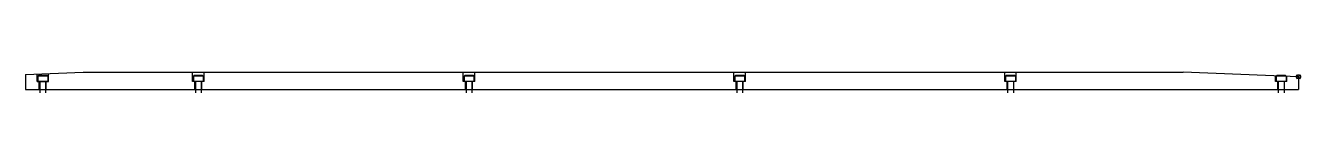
# Model space of a CAD drawing. Extents: x -1005 to 102, y -18 to 0.
import ezdxf

# ---------------------------------------------------------------- set-up
doc = ezdxf.new("R2010")
doc.units = 0
doc.header["$MEASUREMENT"] = 0
doc.layers.get('0').update_dxf_attribs({"linetype": 'CONTINUOUS'})
doc.layers.add('$PARTREF_BOM', color=7, linetype='CONTINUOUS')
doc.styles.get("Standard").update_dxf_attribs({"font": 'txt.shx', "bigfont": 'chineset.shx'})

# ---------------------------------------------------------------- blocks, each defined once
blk = doc.blocks.new('PARTREF')
at = {"layer": '$PARTREF_BOM', "color": 2}
for p, q in [((-1.8, -1.8), (1.8, 1.8)), ((-1.8, 1.8), (1.8, -1.8))]:
    blk.add_line(p, q, dxfattribs=at)
blk.add_circle((0, 0), 1.75, dxfattribs=at)
at = {"layer": '$PARTREF_BOM', "color": 2, "flags": 1}
for tag, p in [('TAG5', (-16.1, -5)), ('TAG4', (-16.1, -9)), ('TAG3', (-16.1, -13)), ('TAG10', (-5.7, -5)), ('TAG9', (-5.7, -9)), ('TAG8', (-5.7, -13)), ('TAG15', (5.6, -4.7)), ('TAG14', (5.6, -8.7)), ('TAG13', (5.6, -12.7)), ('TAG2', (-16.1, -17)), ('TAG1', (-16.1, -21)), ('TAG7', (-5.7, -17)), ('TAG6', (-5.7, -21)), ('TAG12', (5.6, -16.7)), ('TAG11', (5.6, -20.7))]:
    blk.add_attdef(tag, p, '', height=2.5, dxfattribs=at)

msp = doc.modelspace()

# ---------------------------------------------------------------- linework, layer by layer
at = {"color": 7, "linetype": 'CONTINUOUS'}
for p, q in [((-1005, -2), (-955, 0)), ((-955, 0), (0, 0)), ((-860, -8), (-860, 0)), ((-850, -8), (-850, 0)), ((-625, -8), (-625, 0)), ((-615, -8), (-615, 0)), ((-390, -8), (-390, 0)), ((-380, -8), (-380, 0)), ((-155, -8), (-155, 0)), ((-145, -8), (-145, 0)), ((100, -4), (0, 0)), ((-1005, -2), (-1005, -15)), ((-995, -8), (-995, -1.6)), ((-995, -8), (-985, -8)), ((-994.25, -3.5), (-993.75, -3)), ((-994.25, -3.5), (-994.25, -8)), ((-985.75, -3.5), (-994.25, -3.5)), ((-985.75, -8), (-994.25, -8)), ((-986.25, -3), (-993.75, -3)), ((-993, -15), (-993, -8)), ((-992.5, -8), (-992.5, -18)), ((-987.5, -8), (-987.5, -18)), ((-987, -15), (-987, -8)), ((-985.75, -3.5), (-986.25, -3)), ((-985.75, -3.5), (-985.75, -8)), ((-985, -8), (-985, -1.2)), ((-850, -8), (-860, -8)), ((-859.25, -3.5), (-858.75, -3)), ((-859.25, -3.5), (-859.25, -8)), ((-850.75, -3.5), (-859.25, -3.5)), ((-850.75, -8), (-859.25, -8)), ((-851.25, -3), (-858.75, -3)), ((-858, -15), (-858, -8)), ((-857.5, -8), (-857.5, -18)), ((-852.5, -8), (-852.5, -18)), ((-852, -15), (-852, -8)), ((-850.75, -3.5), (-851.25, -3)), ((-850.75, -3.5), (-850.75, -8)), ((-615, -8), (-625, -8)), ((-624.25, -3.5), (-623.75, -3)), ((-624.25, -3.5), (-624.25, -8)), ((-615.75, -3.5), (-624.25, -3.5)), ((-615.75, -8), (-624.25, -8)), ((-616.25, -3), (-623.75, -3)), ((-623, -15), (-623, -8)), ((-622.5, -8), (-622.5, -18)), ((-617.5, -8), (-617.5, -18)), ((-617, -15), (-617, -8)), ((-615.75, -3.5), (-616.25, -3)), ((-615.75, -3.5), (-615.75, -8)), ((-380, -8), (-390, -8)), ((-389.25, -3.5), (-388.75, -3)), ((-389.25, -3.5), (-389.25, -8)), ((-380.75, -3.5), (-389.25, -3.5)), ((-380.75, -8), (-389.25, -8)), ((-381.25, -3), (-388.75, -3)), ((-388, -15), (-388, -8)), ((-387.5, -8), (-387.5, -18)), ((-382.5, -8), (-382.5, -18)), ((-382, -15), (-382, -8)), ((-380.75, -3.5), (-381.25, -3)), ((-380.75, -3.5), (-380.75, -8)), ((-145, -8), (-155, -8)), ((-154.25, -3.5), (-153.75, -3)), ((-154.25, -3.5), (-154.25, -8)), ((-145.75, -3.5), (-154.25, -3.5)), ((-145.75, -8), (-154.25, -8)), ((-146.25, -3), (-153.75, -3)), ((-153, -15), (-153, -8)), ((-152.5, -8), (-152.5, -18)), ((-147.5, -8), (-147.5, -18)), ((-147, -15), (-147, -8)), ((-145.75, -3.5), (-146.25, -3)), ((-145.75, -3.5), (-145.75, -8)), ((80, -8), (80, -3.2)), ((90, -8), (80, -8)), ((80.75, -3.5), (81.25, -3)), ((80.75, -3.5), (80.75, -8)), ((89.25, -3.5), (80.75, -3.5)), ((89.25, -8), (80.75, -8)), ((88.75, -3), (81.25, -3)), ((82, -15), (82, -8)), ((82.5, -8), (82.5, -18)), ((87.5, -8), (87.5, -18)), ((88, -15), (88, -8)), ((89.25, -3.5), (88.75, -3)), ((89.25, -3.5), (89.25, -8)), ((90, -8), (90, -3.6)), ((100, -4), (100, -15)), ((-1005, -15), (100, -15))]:
    msp.add_line(p, q, dxfattribs=at)

# ---------------------------------------------------------------- block references
at = {"color": 7}
msp.add_blockref('PARTREF', (100, -4), dxfattribs=at)

doc.saveas('drawing.dxf')
